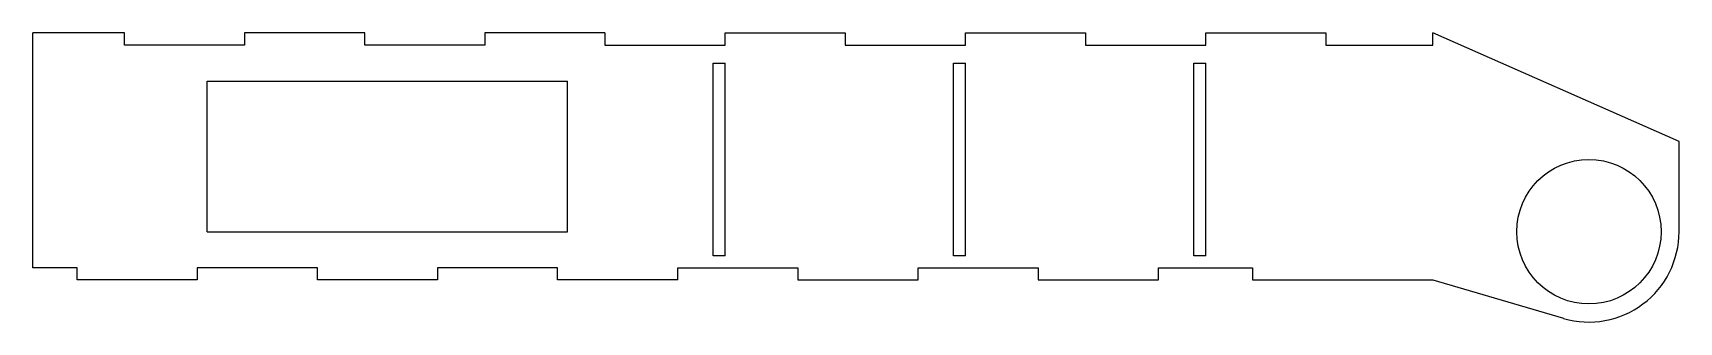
# Model space of a CAD drawing. Header units: millimetres. Extents: x -59 to 215, y -15 to 33.
import ezdxf

# ---------------------------------------------------------------- set-up
doc = ezdxf.new("R2010")
doc.units = ezdxf.units.MM

msp = doc.modelspace()

# ---------------------------------------------------------------- linework, layer by layer
at = {"color": 7, "linetype": 'Continuous', "lineweight": 25}
for p, q in [((-59, -6), (-59, 33)), ((-43.78, 33), (-59, 33)), ((-43.78, 31), (-43.78, 33)), ((-23.78, 33), (-23.78, 31)), ((-3.78, 33), (-23.78, 33)), ((-3.78, 31), (-3.78, 33)), ((16.22, 33), (16.22, 31)), ((36.22, 33), (16.22, 33)), ((36.22, 33), (36.22, 31)), ((56.22, 31), (56.22, 33)), ((56.22, 33), (76.22, 33)), ((76.22, 33), (76.22, 31)), ((96.22, 31), (96.22, 33)), ((96.22, 33), (116.22, 33)), ((116.22, 33), (116.22, 31)), ((136.22, 31), (136.22, 33)), ((136.22, 33), (156.22, 33)), ((156.22, 33), (156.22, 31)), ((174, 31), (174, 33)), ((215, 15), (174, 33)), ((-23.78, 31), (-43.78, 31)), ((16.22, 31), (-3.78, 31)), ((36.22, 31), (56.22, 31)), ((76.22, 31), (96.22, 31)), ((116.22, 31), (136.22, 31)), ((156.22, 31), (174, 31)), ((54.22, 28), (56.22, 28)), ((54.22, -4), (54.22, 28)), ((56.22, -4), (56.22, 28)), ((94.22, 28), (96.22, 28)), ((94.22, -4), (94.22, 28)), ((96.22, -4), (96.22, 28)), ((134.22, 28), (136.22, 28)), ((134.22, -4), (134.22, 28)), ((136.22, -4), (136.22, 28)), ((-30, 25), (30, 25)), ((-30, 0), (-30, 25)), ((30, 0), (30, 25)), ((215, 0), (215, 15)), ((-30, 0), (30, 0)), ((56.22, -4), (54.22, -4)), ((96.22, -4), (94.22, -4)), ((136.22, -4), (134.22, -4)), ((-51.66, -6), (-59, -6)), ((-51.66, -8), (-51.66, -6)), ((-31.66, -8), (-51.66, -8)), ((-11.66, -6), (-31.66, -6)), ((-31.66, -6), (-31.66, -8)), ((-11.66, -8), (-11.66, -6)), ((8.34, -8), (-11.66, -8)), ((28.34, -6), (8.34, -6)), ((8.34, -6), (8.34, -8)), ((28.34, -8), (28.34, -6)), ((48.34, -8), (28.34, -8)), ((48.34, -6), (68.34, -6)), ((48.34, -8), (48.34, -6)), ((68.34, -6), (68.34, -8)), ((68.34, -8), (88.34, -8)), ((88.34, -6), (108.34, -6)), ((88.34, -8), (88.34, -6)), ((108.34, -6), (108.34, -8)), ((108.34, -8), (128.34, -8)), ((128.34, -6), (144, -6)), ((128.34, -8), (128.34, -6)), ((144, -6), (144, -8)), ((144, -8), (174, -8)), ((174, -8), (195.77, -14.39))]:
    msp.add_line(p, q, dxfattribs=at)
msp.add_circle((200, 0), 12, dxfattribs=at)
msp.add_arc((200, 0), 15, 253.6389, 0, dxfattribs=at)

doc.saveas('drawing.dxf')
